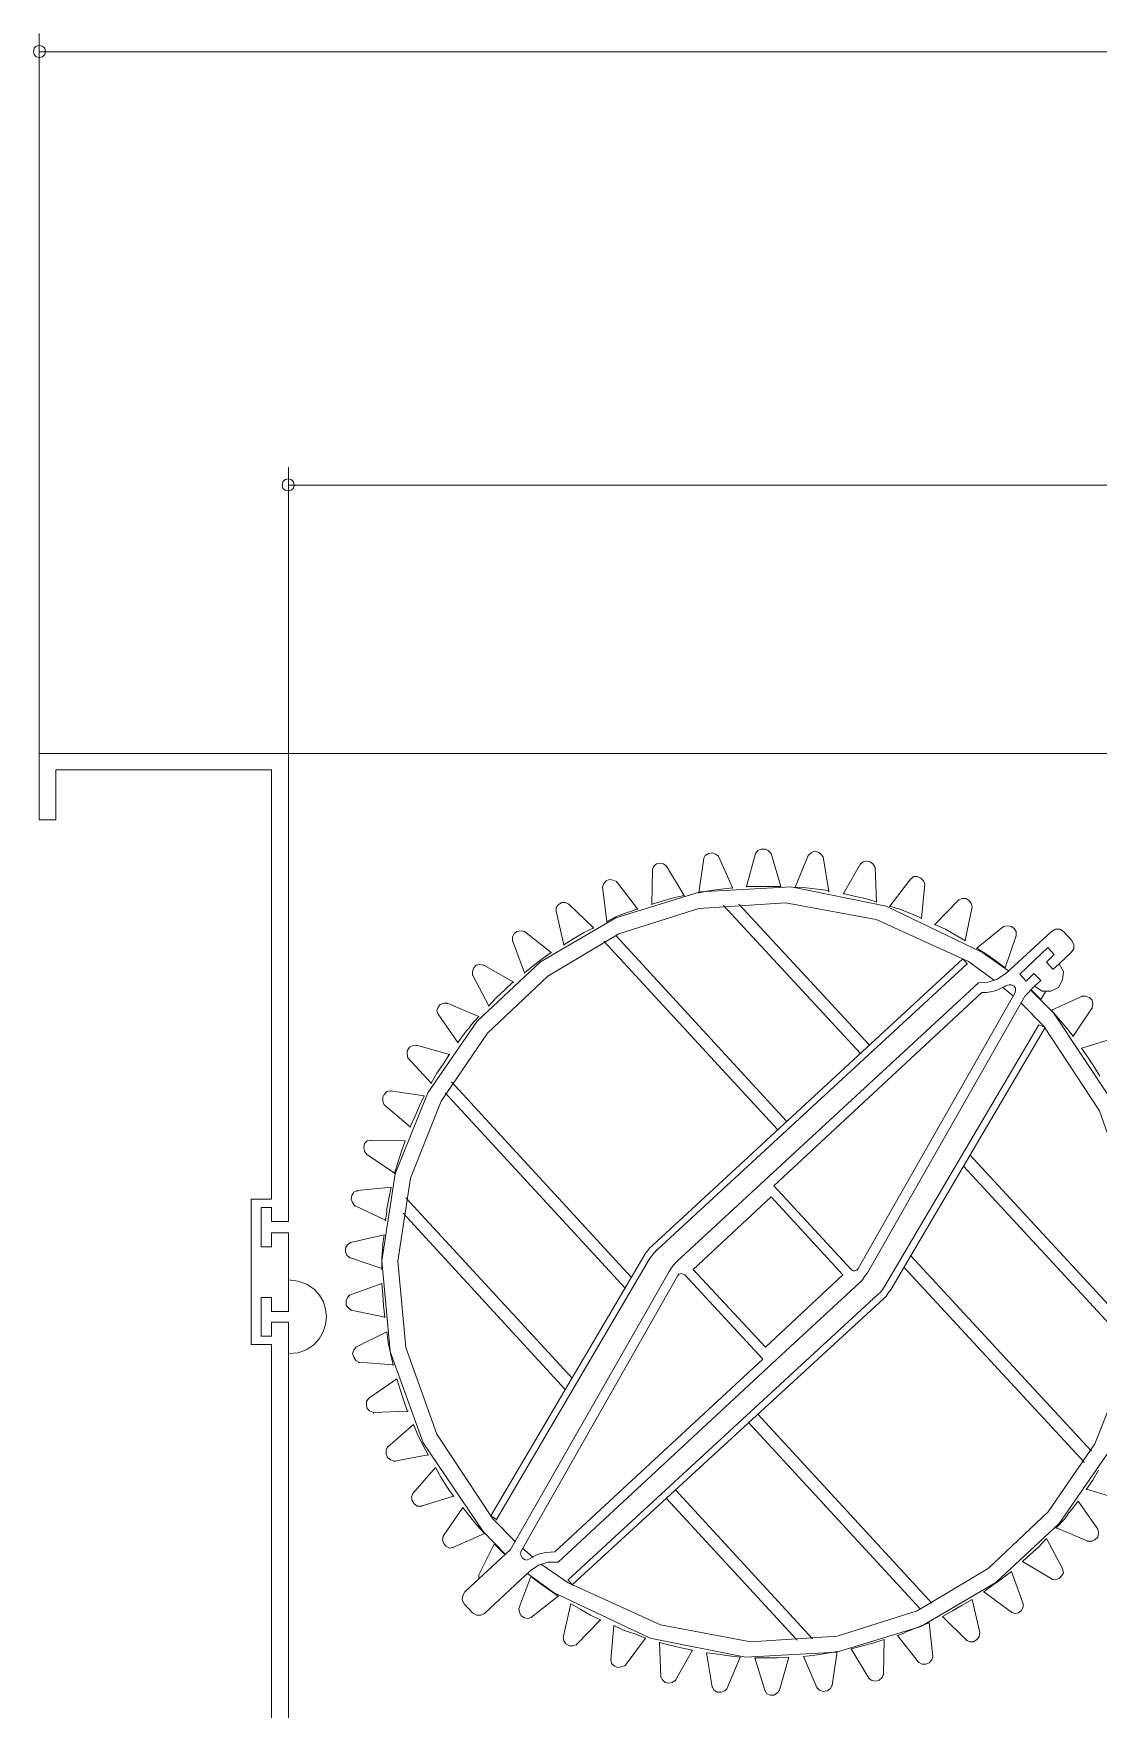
# Model space of a CAD drawing. Extents: x 0 to 248, y -13 to 117.
# Drawn here: x 18.3 to 66.1, y 33.5 to 108.7 of the extents above; entities that cross this region are included whole.
import ezdxf

# ---------------------------------------------------------------- set-up
doc = ezdxf.new("R2010")
doc.units = 0
doc.layers.add('GEOMETRY', color=7, linetype='Continuous')

msp = doc.modelspace()

# ---------------------------------------------------------------- linework, layer by layer
at = {"layer": 'GEOMETRY', "lineweight": 13}
for points in [[(18.584, 108.682), (18.584, 76.38)], [(232.916, 107.863), (18.584, 107.863)], [(29.771, 76.38), (29.771, 89.236)], [(29.771, 88.418), (221.76, 88.418)], [(18.584, 76.38), (29.772, 76.38)], [(18.584, 76.38), (18.584, 73.415)], [(29.771, 76.38), (29.771, 56.336)], [(29.772, 76.38), (221.76, 76.38)], [(19.34, 75.654), (29.016, 75.654)], [(19.34, 75.654), (19.34, 73.416)], [(29.015, 75.654), (29.015, 56.399)], [(18.584, 73.416), (19.34, 73.416)], [(46.16, 71.336), (46.287, 71.431)], [(46.287, 71.431), (46.444, 71.463), (46.601, 71.431), (46.726, 71.336)], [(48.397, 71.684), (48.175, 70.139)], [(48.397, 71.684), (48.397, 71.653)], [(48.46, 71.81), (48.398, 71.684)], [(48.46, 71.81), (48.619, 71.904)], [(48.619, 71.904), (48.775, 71.936), (48.933, 71.874)], [(48.933, 71.873), (49.058, 71.779)], [(49.059, 71.779), (49.69, 70.359)], [(49.059, 71.779), (49.059, 71.747)], [(50.729, 71.904), (50.319, 70.425)], [(50.824, 72.03), (50.729, 71.903)], [(50.729, 71.904), (50.729, 71.873)], [(50.824, 72.03), (50.981, 72.092)], [(50.981, 72.093), (51.17, 72.093), (51.296, 72.031)], [(51.296, 72.03), (51.423, 71.903)], [(51.422, 71.904), (51.863, 70.425)], [(51.422, 71.904), (51.422, 71.873)], [(53.092, 71.81), (52.494, 70.392)], [(53.218, 71.936), (53.092, 71.81)], [(53.092, 71.81), (53.092, 71.78)], [(53.218, 71.936), (53.376, 71.999), (53.534, 71.967), (53.66, 71.874)], [(53.66, 71.872), (53.754, 71.747)], [(53.754, 71.747), (54.007, 70.203)], [(53.755, 71.748), (53.755, 71.715)], [(55.426, 71.431), (54.668, 70.108)], [(55.426, 71.431), (55.551, 71.526)], [(55.426, 71.431), (55.426, 71.401)], [(55.551, 71.526), (55.709, 71.558), (55.867, 71.526)], [(55.867, 71.526), (55.993, 71.431)], [(55.993, 71.431), (56.087, 71.275)], [(44.017, 70.675), (43.921, 70.549)], [(44.016, 70.675), (44.174, 70.738), (44.331, 70.707), (44.49, 70.644)], [(46.095, 71.18), (46.065, 69.635)], [(46.16, 71.336), (46.096, 71.18)], [(46.097, 71.18), (46.097, 71.149)], [(46.726, 71.336), (47.515, 70.014)], [(46.727, 71.336), (46.727, 71.305)], [(56.087, 71.275), (56.15, 69.731)], [(56.087, 71.275), (56.087, 71.243)], [(57.694, 70.77), (56.748, 69.541)], [(57.694, 70.77), (57.821, 70.865)], [(57.694, 70.77), (57.694, 70.739)], [(57.821, 70.865), (57.977, 70.865), (58.135, 70.801)], [(58.135, 70.801), (58.26, 70.675)], [(58.26, 70.675), (58.323, 70.518)], [(62.075, 66.642), (60.909, 67.461), (56.583, 69.538), (52.323, 70.402), (48.243, 70.185), (44.459, 69.021), (41.083, 67.042), (38.23, 64.38), (36.015, 61.167), (34.552, 57.537), (33.954, 53.622), (34.337, 49.555), (35.815, 45.468), (38.502, 41.493), (39.51, 40.453)], [(43.859, 70.392), (44.047, 68.848)], [(43.922, 70.549), (43.86, 70.392)], [(43.86, 70.392), (43.86, 70.36)], [(44.489, 70.644), (45.434, 69.415)], [(44.49, 70.644), (44.49, 70.614)], [(46.539, 69.762), (47.043, 69.919)], [(47.043, 69.919), (47.516, 70.014)], [(47.516, 70.014), (47.516, 69.982)], [(48.176, 70.139), (48.681, 70.235)], [(48.177, 70.139), (48.177, 70.108)], [(48.681, 70.235), (49.184, 70.297)], [(49.184, 70.297), (49.689, 70.359)], [(49.69, 70.36), (49.69, 70.329)], [(51.865, 70.424), (50.32, 70.424)], [(50.32, 70.424), (50.32, 70.392)], [(51.865, 70.424), (51.865, 70.392)], [(52.495, 70.392), (52.999, 70.36)], [(52.495, 70.392), (52.495, 70.36)], [(52.999, 70.36), (53.503, 70.298)], [(53.503, 70.297), (53.976, 70.235), (54.007, 70.203)], [(54.007, 70.203), (54.007, 70.171)], [(54.669, 70.108), (55.142, 69.982)], [(54.669, 70.108), (54.669, 70.077)], [(55.141, 69.982), (55.645, 69.887)], [(58.324, 70.518), (58.167, 69.003)], [(58.325, 70.518), (58.325, 70.487)], [(61.445, 66.201), (60.279, 67.051), (56.133, 68.937), (52.066, 69.69), (48.185, 69.435), (44.594, 68.294), (41.399, 66.391), (38.704, 63.848), (36.615, 60.789), (35.237, 57.337), (34.676, 53.614), (35.036, 49.745), (36.424, 45.853), (38.943, 42.059), (39.951, 41.019)], [(41.874, 69.604), (41.779, 69.479)], [(41.779, 69.479), (41.779, 69.32), (42.126, 67.808)], [(41.78, 69.32), (41.78, 69.29)], [(41.874, 69.604), (42.032, 69.699)], [(42.032, 69.698), (42.189, 69.698), (42.346, 69.635)], [(42.346, 69.635), (43.45, 68.564)], [(42.347, 69.635), (42.347, 69.604)], [(44.49, 69.069), (44.963, 69.258)], [(44.963, 69.258), (45.057, 69.289)], [(45.088, 69.289), (45.435, 69.414)], [(45.435, 69.415), (45.435, 69.383)], [(46.065, 69.635), (46.539, 69.762)], [(46.065, 69.635), (46.065, 69.604)], [(49.28, 69.572), (55.426, 62.922)], [(49.973, 69.635), (55.833, 63.301)], [(55.646, 69.887), (56.151, 69.73)], [(56.15, 69.73), (56.15, 69.699)], [(56.749, 69.539), (57.222, 69.383)], [(56.749, 69.539), (56.749, 69.509)], [(57.221, 69.383), (57.725, 69.194)], [(57.725, 69.194), (58.166, 69.005)], [(59.837, 69.824), (58.767, 68.721)], [(59.837, 69.824), (59.996, 69.886), (60.153, 69.886), (60.31, 69.793)], [(59.837, 69.824), (59.837, 69.793)], [(60.436, 69.51), (60.121, 67.997)], [(60.31, 69.792), (60.404, 69.665), (60.436, 69.51)], [(60.436, 69.509), (60.436, 69.479)], [(40.014, 68.406), (40.203, 68.437), (40.362, 68.406)], [(43.009, 68.343), (43.451, 68.564)], [(43.45, 68.564), (43.45, 68.533)], [(44.047, 68.848), (44.047, 68.817)], [(44.048, 68.848), (44.489, 69.069)], [(64.533, 68.406), (64.375, 68.499), (64.185, 68.499), (63.997, 68.406), (61.949, 66.514), (61.571, 66.262), (61.161, 66.136), (60.72, 66.105), (47.2, 53.593)], [(58.167, 69.004), (58.167, 68.974)], [(58.765, 68.722), (59.239, 68.5)], [(58.766, 68.722), (58.766, 68.69)], [(59.239, 68.5), (59.679, 68.249)], [(60.657, 67.651), (61.855, 68.628)], [(61.854, 68.627), (61.854, 68.596)], [(61.855, 68.627), (62.043, 68.658), (62.201, 68.627), (62.327, 68.532)], [(62.327, 68.533), (62.421, 68.406), (62.421, 68.217)], [(39.888, 68.311), (39.826, 68.155)], [(39.826, 68.154), (39.826, 67.997), (40.361, 66.547)], [(39.826, 67.998), (39.826, 67.965)], [(39.888, 68.311), (40.014, 68.407)], [(40.362, 68.406), (41.558, 67.461)], [(40.362, 68.406), (40.362, 68.375)], [(42.126, 67.808), (42.567, 68.091)], [(42.126, 67.808), (42.126, 67.777)], [(42.567, 68.091), (43.008, 68.343)], [(43.922, 67.965), (51.706, 59.519)], [(44.458, 68.217), (52.116, 59.898)], [(59.679, 68.249), (60.12, 67.998)], [(60.121, 67.997), (60.121, 67.965)], [(62.421, 68.217), (61.917, 66.768)], [(62.422, 68.217), (62.422, 68.186)], [(62.579, 66.483), (63.84, 67.682)], [(63.84, 67.682), (64.124, 67.367)], [(64.88, 67.461), (65.006, 67.618), (65.006, 67.808), (64.912, 67.997), (64.533, 68.406)], [(38.187, 66.894), (38.344, 66.926), (38.534, 66.894), (39.857, 66.137)], [(40.74, 66.862), (41.149, 67.177)], [(41.149, 67.177), (41.558, 67.461)], [(41.559, 67.461), (41.559, 67.43)], [(46.096, 54.32), (60.027, 67.177)], [(46.318, 54.13), (60.215, 66.957)], [(60.026, 67.177), (60.214, 66.956)], [(60.027, 67.177), (60.027, 67.146)], [(60.215, 66.957), (60.215, 66.926)], [(60.657, 67.651), (61.098, 67.367)], [(60.657, 67.651), (60.657, 67.619)], [(61.098, 67.366), (61.507, 67.082)], [(61.508, 67.082), (61.917, 66.768)], [(63.777, 67.02), (64.124, 67.367)], [(63.777, 67.02), (64.06, 66.705)], [(64.059, 66.704), (64.343, 66.956)], [(64.312, 65.886), (64.501, 66.232), (64.533, 66.61), (64.343, 66.956)], [(64.343, 66.956), (64.879, 67.461)], [(38.091, 66.768), (38.029, 66.611)], [(38.029, 66.611), (38.029, 66.454), (38.754, 65.066), (39.101, 65.445)], [(38.029, 66.453), (38.029, 66.421)], [(38.092, 66.768), (38.188, 66.894)], [(38.533, 66.894), (38.533, 66.862)], [(40.362, 66.547), (40.74, 66.861)], [(40.362, 66.547), (40.362, 66.515)], [(61.917, 66.768), (61.917, 66.737)], [(62.579, 66.483), (62.863, 66.17)], [(62.863, 66.169), (63.21, 66.515)], [(63.21, 66.515), (63.524, 66.202)], [(63.241, 65.947), (63.523, 66.201)], [(39.101, 65.445), (39.479, 65.792)], [(39.479, 65.791), (39.857, 66.137)], [(39.857, 66.137), (39.857, 66.106)], [(40.487, 39.602), (41.653, 38.751), (46.001, 36.7), (50.272, 35.85), (54.355, 36.069), (58.136, 37.229), (61.505, 39.2), (64.348, 41.85), (66.554, 45.05), (68.01, 48.67), (68.604, 52.581), (68.223, 56.651), (66.756, 60.75), (64.091, 64.75), (63.083, 65.76)], [(51.548, 56.997), (60.876, 65.664), (61.083, 65.67), (61.257, 65.688), (61.403, 65.718), (61.526, 65.755), (61.629, 65.797), (61.719, 65.841), (61.798, 65.886), (61.872, 65.927), (61.945, 65.964), (62.021, 65.992), (62.105, 66.009), (62.2, 66.012), (62.326, 65.947)], [(62.359, 65.633), (55.331, 53.279), (55.267, 53.215)], [(55.392, 52.649), (55.518, 52.775), (55.615, 52.933), (55.677, 52.996), (55.741, 53.09), (62.831, 65.539)], [(62.295, 65.507), (61.823, 65.886)], [(62.327, 65.947), (62.389, 65.853), (62.389, 65.726), (62.359, 65.633)], [(62.832, 65.538), (63.241, 65.947), (63.588, 65.726), (63.966, 65.726), (64.311, 65.886)], [(63.083, 65.791), (63.178, 65.696)], [(63.177, 65.697), (63.525, 65.349)], [(63.745, 65.727), (63.524, 65.35)], [(63.998, 64.876), (65.385, 65.507)], [(65.384, 65.507), (65.541, 65.507), (65.698, 65.445)], [(65.384, 65.507), (65.384, 65.476)], [(65.699, 65.445), (65.825, 65.319), (65.856, 65.161), (65.825, 64.971)], [(36.579, 65.129), (36.484, 65.002), (36.421, 64.846)], [(36.421, 64.846), (36.484, 64.688), (37.367, 63.428)], [(36.485, 64.688), (36.485, 64.657)], [(36.58, 65.129), (36.738, 65.191), (36.895, 65.191), (38.313, 64.593)], [(36.895, 65.192), (36.895, 65.161)], [(38.754, 65.066), (38.754, 65.034)], [(41.118, 40.012), (42.315, 39.192), (46.454, 37.304), (50.514, 36.546), (54.389, 36.797), (57.974, 37.932), (61.165, 39.831), (63.856, 42.368), (65.944, 45.423), (67.322, 48.872), (67.887, 52.592), (67.533, 56.46), (66.156, 60.355), (63.651, 64.152), (62.642, 65.192)], [(63.524, 65.349), (63.524, 65.319)], [(63.997, 64.876), (63.997, 64.846)], [(63.997, 64.875), (64.312, 64.497)], [(65.825, 64.971), (64.974, 63.709)], [(65.826, 64.971), (65.826, 64.94)], [(37.809, 64.026), (37.651, 63.805)], [(37.966, 64.215), (37.84, 64.026)], [(38.312, 64.593), (37.965, 64.215)], [(38.312, 64.593), (38.312, 64.561)], [(63.429, 64.215), (56.558, 52.555)], [(63.713, 64.09), (56.813, 52.365)], [(63.429, 64.215), (63.713, 64.09)], [(63.429, 64.215), (63.429, 64.184)], [(63.713, 64.09), (63.713, 64.058)], [(64.312, 64.497), (64.66, 64.09)], [(64.66, 64.09), (64.974, 63.709)], [(35.192, 63.206), (35.098, 63.048)], [(35.193, 63.207), (35.32, 63.269)], [(35.32, 63.27), (35.507, 63.301), (36.989, 62.891)], [(35.507, 63.301), (35.507, 63.27)], [(37.651, 63.805), (37.367, 63.428)], [(37.367, 63.427), (37.367, 63.396)], [(64.975, 63.71), (64.975, 63.68)], [(65.352, 63.175), (66.833, 63.615), (66.991, 63.615), (67.149, 63.522)], [(65.352, 63.175), (65.635, 62.765)], [(65.352, 63.175), (65.352, 63.144)], [(35.098, 63.048), (35.098, 62.892), (35.128, 62.735)], [(35.129, 62.735), (36.17, 61.599)], [(35.129, 62.735), (35.129, 62.703)], [(36.705, 62.449), (36.421, 62.04)], [(36.989, 62.892), (36.705, 62.45)], [(36.989, 62.892), (36.989, 62.861)], [(65.635, 62.765), (65.918, 62.325)], [(36.421, 62.04), (36.17, 61.599)], [(37.084, 61.661), (45.151, 52.901)], [(65.919, 62.324), (66.171, 61.914)], [(34.058, 61.096), (33.995, 60.938)], [(33.996, 60.938), (33.996, 60.78)], [(34.058, 61.094), (34.183, 61.22)], [(34.183, 61.22), (34.342, 61.252), (35.855, 61.032)], [(34.341, 61.252), (34.341, 61.22)], [(35.854, 61.031), (35.633, 60.558)], [(35.854, 61.031), (35.854, 61)], [(36.17, 61.599), (36.17, 61.568)], [(36.799, 61.158), (44.868, 52.397)], [(33.996, 60.779), (34.058, 60.622)], [(34.058, 60.621), (35.224, 59.644)], [(34.059, 60.621), (34.059, 60.591)], [(35.634, 60.559), (35.446, 60.085)], [(35.445, 60.085), (35.224, 59.645)], [(35.224, 59.645), (35.224, 59.614)], [(33.174, 58.889), (33.145, 58.732), (33.174, 58.541), (33.271, 58.415)], [(33.301, 59.015), (33.174, 58.889)], [(33.301, 59.015), (33.459, 59.047), (35.003, 59.015)], [(33.46, 59.047), (33.46, 59.015)], [(35.004, 59.015), (34.846, 58.541)], [(35.004, 59.015), (35.004, 58.983)], [(33.27, 58.416), (33.27, 58.385)], [(33.271, 58.416), (34.531, 57.565)], [(34.688, 58.069), (34.531, 57.566)], [(34.845, 58.541), (34.688, 58.068)], [(60.341, 58.385), (67.653, 50.475)], [(34.531, 57.566), (34.531, 57.534)], [(60.058, 57.881), (67.527, 49.781)], [(28.101, 56.399), (29.015, 56.399)], [(28.101, 56.399), (28.101, 49.876)], [(32.608, 56.557), (32.577, 56.399)], [(32.577, 56.399), (32.639, 56.242)], [(32.703, 56.715), (32.608, 56.557)], [(34.373, 56.935), (32.861, 56.778), (32.704, 56.714)], [(32.861, 56.778), (32.861, 56.747)], [(34.279, 56.431), (34.183, 55.958)], [(34.373, 56.936), (34.279, 56.431)], [(34.373, 56.935), (34.373, 56.903)], [(35.035, 56.462), (42.504, 48.363)], [(47.923, 53.247), (51.422, 56.493)], [(51.422, 56.493), (54.637, 52.995)], [(51.548, 56.997), (55.014, 53.247)], [(28.543, 56.021), (29.016, 56.021)], [(28.543, 56.021), (28.543, 54.256)], [(29.015, 56.021), (29.015, 55.391)], [(29.772, 56.336), (29.772, 55.391)], [(32.639, 56.241), (32.734, 56.115)], [(32.735, 56.115), (34.121, 55.454)], [(32.735, 56.115), (32.735, 56.084)], [(34.183, 55.958), (34.183, 55.832), (34.121, 55.454)], [(34.909, 55.77), (42.189, 47.859)], [(35.32, 56.147), (35.32, 56.116)], [(29.015, 55.391), (29.772, 55.391)], [(29.015, 54.886), (29.772, 54.886)], [(29.015, 54.886), (29.015, 54.256)], [(29.772, 54.886), (29.772, 51.358)], [(34.121, 55.454), (34.121, 55.422)], [(28.543, 54.256), (29.016, 54.256)], [(32.419, 54.352), (32.325, 54.194)], [(32.325, 54.194), (32.325, 54.036)], [(34.058, 54.791), (32.545, 54.445), (32.419, 54.351)], [(32.546, 54.446), (32.546, 54.415)], [(33.996, 54.288), (33.963, 53.783)], [(34.057, 54.792), (33.995, 54.288)], [(34.058, 54.791), (34.058, 54.76)], [(46.096, 54.32), (45.97, 54.194), (45.844, 54.036)], [(46.096, 54.32), (46.096, 54.289)], [(46.317, 54.13), (46.192, 54.004)], [(46.316, 54.13), (46.316, 54.099)], [(32.325, 54.035), (32.387, 53.879)], [(32.387, 53.879), (32.513, 53.783), (33.963, 53.279)], [(32.513, 53.783), (32.513, 53.752)], [(33.963, 53.783), (33.963, 53.279)], [(45.75, 53.909), (38.848, 42.186)], [(46.065, 53.847), (45.97, 53.72), (39.101, 42.029)], [(47.2, 53.594), (47.042, 53.437), (46.948, 53.311), (46.852, 53.154), (39.731, 40.673)], [(45.844, 54.035), (45.749, 53.909)], [(45.75, 53.909), (45.75, 53.879)], [(45.97, 53.72), (45.97, 53.69)], [(46.192, 54.004), (46.065, 53.847)], [(57.694, 53.847), (65.793, 45.084)], [(29.771, 49.467), (30.212, 49.498), (30.591, 49.65), (30.903, 49.866), (31.148, 50.133), (31.324, 50.438), (31.431, 50.768), (31.469, 51.111), (31.437, 51.454), (31.335, 51.784), (31.162, 52.087), (30.917, 52.352), (30.601, 52.565), (30.212, 52.713), (29.771, 52.775)], [(33.964, 53.279), (33.964, 53.247)], [(40.266, 40.296), (40.204, 40.391), (40.171, 40.484), (40.204, 40.611), (47.231, 52.964), (47.294, 53.027)], [(45.151, 52.902), (45.151, 52.87)], [(47.295, 53.028), (47.389, 53.059), (47.482, 53.028), (47.546, 52.996)], [(47.546, 52.995), (51.045, 49.214)], [(47.923, 53.247), (51.17, 49.75)], [(51.171, 49.75), (54.638, 52.995)], [(51.674, 49.214), (55.392, 52.649)], [(55.267, 53.215), (55.172, 53.185), (55.109, 53.185), (55.014, 53.247)], [(57.379, 53.342), (65.479, 44.58)], [(28.543, 51.987), (29.016, 51.987)], [(28.543, 51.987), (28.543, 50.254)], [(29.015, 51.987), (29.015, 51.358)], [(32.419, 51.988), (32.357, 51.831)], [(32.42, 51.987), (32.514, 52.083)], [(32.513, 52.082), (33.963, 52.617)], [(32.513, 52.082), (32.513, 52.051)], [(33.963, 52.618), (33.996, 52.113)], [(33.964, 52.618), (33.964, 52.586)], [(33.996, 52.113), (34.026, 51.609)], [(42.316, 39.318), (56.212, 52.114)], [(42.504, 39.097), (56.465, 51.924)], [(44.868, 52.397), (44.868, 52.366)], [(56.339, 52.238), (56.213, 52.113)], [(56.213, 52.113), (56.213, 52.082)], [(56.558, 52.555), (56.464, 52.398), (56.338, 52.239)], [(56.686, 52.207), (56.59, 52.051), (56.464, 51.924)], [(56.465, 51.924), (56.465, 51.893)], [(56.558, 52.554), (56.558, 52.524)], [(56.812, 52.365), (56.686, 52.207)], [(56.811, 52.365), (56.811, 52.334)], [(29.015, 51.358), (29.772, 51.358)], [(32.356, 51.83), (32.356, 51.641), (32.451, 51.514)], [(32.451, 51.514), (32.578, 51.419), (34.09, 51.105)], [(32.577, 51.419), (32.577, 51.389)], [(34.026, 51.61), (34.089, 51.105)], [(29.015, 50.884), (29.772, 50.884)], [(29.015, 50.884), (29.015, 50.253)], [(29.772, 50.884), (29.772, 49.94)], [(32.797, 49.75), (34.183, 50.442)], [(34.09, 51.105), (34.09, 51.074)], [(34.183, 50.444), (34.246, 49.971)], [(34.183, 50.443), (34.183, 50.413)], [(28.101, 49.876), (29.015, 49.876)], [(28.543, 50.253), (29.016, 50.253)], [(29.015, 49.876), (29.015, 30.62)], [(29.771, 49.94), (29.771, 29.864)], [(32.703, 49.623), (32.64, 49.467), (32.703, 49.309)], [(32.797, 49.75), (32.703, 49.623)], [(32.797, 49.75), (32.797, 49.718)], [(34.247, 49.971), (34.341, 49.467)], [(32.703, 49.309), (32.797, 49.151)], [(32.797, 49.151), (32.923, 49.088), (34.467, 48.962)], [(32.923, 49.087), (32.923, 49.057)], [(34.341, 49.467), (34.468, 48.963)], [(34.467, 48.963), (34.467, 48.931)], [(38.029, 37.836), (38.217, 37.742), (38.407, 37.742), (38.564, 37.805), (40.613, 39.727), (40.992, 39.98), (41.4, 40.107), (41.874, 40.107), (51.675, 49.214)], [(51.045, 49.214), (41.716, 40.578), (41.307, 40.547), (40.929, 40.452)], [(33.365, 47.448), (34.626, 48.332)], [(34.625, 48.331), (34.783, 47.858)], [(34.626, 48.332), (34.626, 48.299)], [(33.365, 47.448), (33.269, 47.322)], [(33.365, 47.448), (33.365, 47.418)], [(34.783, 47.859), (34.94, 47.354)], [(33.269, 47.322), (33.269, 47.165), (33.301, 47.007), (33.427, 46.882)], [(35.13, 46.882), (33.585, 46.819), (33.429, 46.882)], [(33.585, 46.819), (33.585, 46.787)], [(34.94, 47.354), (35.097, 46.914), (35.128, 46.882)], [(35.129, 46.882), (35.129, 46.85)], [(50.824, 46.756), (58.64, 38.278)], [(50.824, 46.756), (50.824, 46.724)], [(34.216, 45.274), (35.382, 46.284)], [(35.382, 46.283), (35.57, 45.809)], [(35.382, 46.283), (35.382, 46.251)], [(50.414, 46.376), (58.103, 38.026)], [(34.216, 45.275), (34.154, 45.118), (34.154, 44.96), (34.216, 44.802)], [(34.216, 45.275), (34.216, 45.244)], [(35.571, 45.81), (35.792, 45.371)], [(35.792, 45.37), (36.043, 44.928)], [(34.216, 44.801), (34.343, 44.707), (34.531, 44.645)], [(34.531, 44.645), (36.044, 44.928)], [(34.531, 44.645), (34.531, 44.613)], [(35.349, 43.194), (36.359, 44.362), (36.611, 43.92)], [(36.044, 44.928), (36.044, 44.897)], [(36.359, 44.36), (36.359, 44.33)], [(36.611, 43.919), (36.893, 43.479)], [(65.856, 43.793), (65.573, 43.383)], [(66.109, 44.235), (65.856, 43.794)], [(35.349, 43.194), (35.287, 43.038), (35.319, 42.881), (35.412, 42.723)], [(35.35, 43.194), (35.35, 43.164)], [(35.728, 42.627), (37.178, 43.068)], [(36.894, 43.479), (37.177, 43.069)], [(37.178, 43.069), (37.178, 43.037)], [(46.726, 42.974), (52.588, 36.609)], [(46.726, 42.974), (46.726, 42.943)], [(47.136, 43.353), (53.282, 36.671)], [(65.573, 43.383), (65.573, 43.353)], [(65.574, 43.383), (67.053, 42.943)], [(35.414, 42.723), (35.54, 42.627), (35.728, 42.627)], [(35.727, 42.627), (35.727, 42.596)], [(36.705, 41.272), (37.588, 42.564), (37.903, 42.154)], [(37.588, 42.564), (37.588, 42.534)], [(37.903, 42.154), (38.217, 41.777)], [(38.848, 42.187), (39.1, 42.029)], [(38.848, 42.187), (38.848, 42.154)], [(64.721, 42.218), (64.564, 42.029)], [(64.721, 42.248), (64.721, 42.218)], [(64.88, 42.438), (64.722, 42.249)], [(66.077, 41.587), (65.195, 42.848), (64.88, 42.438)], [(65.195, 42.848), (65.195, 42.817)], [(37.147, 40.768), (38.565, 41.398)], [(38.217, 41.777), (38.564, 41.398)], [(38.564, 41.398), (38.564, 41.368)], [(39.1, 42.029), (39.1, 41.998)], [(64.564, 42.029), (64.217, 41.651)], [(64.217, 41.651), (64.217, 41.619)], [(64.218, 41.651), (65.635, 41.052)], [(66.077, 41.587), (66.109, 41.43), (66.077, 41.241)], [(66.077, 41.587), (66.077, 41.557)], [(36.673, 41.114), (36.736, 40.956), (36.831, 40.831)], [(36.705, 41.272), (36.674, 41.115)], [(36.706, 41.272), (36.706, 41.241)], [(36.832, 40.832), (36.989, 40.736)], [(36.989, 40.737), (37.147, 40.768)], [(37.146, 40.768), (37.146, 40.737)], [(37.681, 38.781), (39.73, 40.673)], [(39.005, 40.926), (38.312, 39.539)], [(39.005, 40.926), (39.005, 40.893)], [(39.007, 40.926), (39.384, 40.547)], [(40.266, 40.737), (40.74, 40.327)], [(63.051, 40.452), (63.429, 40.799)], [(64.502, 39.822), (63.776, 41.177), (63.43, 40.799)], [(63.777, 41.178), (63.777, 41.147)], [(65.635, 41.052), (65.635, 41.02)], [(65.952, 41.113), (65.826, 41.051), (65.636, 41.051)], [(66.077, 41.241), (65.951, 41.114)], [(39.384, 40.547), (39.478, 40.452)], [(40.928, 40.452), (40.581, 40.264), (40.455, 40.2), (40.362, 40.231), (40.266, 40.296)], [(63.051, 40.452), (62.704, 40.137), (64.029, 39.349)], [(62.705, 40.137), (62.705, 40.107)], [(38.311, 39.54), (38.311, 39.508)], [(38.312, 39.539), (38.312, 39.381)], [(38.312, 39.381), (38.312, 39.35)], [(40.643, 39.476), (40.109, 38.027)], [(40.644, 39.476), (41.054, 39.161)], [(40.644, 39.476), (40.644, 39.444)], [(41.054, 39.16), (41.464, 38.877)], [(42.314, 39.318), (42.314, 39.287)], [(42.315, 39.319), (42.503, 39.098)], [(42.504, 39.097), (42.504, 39.067)], [(60.971, 38.781), (61.381, 39.096)], [(61.382, 39.097), (61.791, 39.381)], [(61.791, 39.381), (62.201, 39.696)], [(62.201, 39.696), (62.737, 38.246)], [(62.201, 39.696), (62.201, 39.664)], [(64.343, 39.381), (64.187, 39.318), (64.029, 39.35)], [(64.029, 39.35), (64.029, 39.318)], [(64.343, 39.381), (64.47, 39.507)], [(64.533, 39.633), (64.47, 39.508)], [(64.502, 39.822), (64.533, 39.633)], [(64.502, 39.822), (64.502, 39.791)], [(37.681, 38.781), (37.587, 38.624), (37.556, 38.403), (37.651, 38.246), (38.029, 37.837)], [(40.676, 37.648), (41.873, 38.594)], [(41.465, 38.877), (41.874, 38.594)], [(41.874, 38.594), (41.874, 38.562)], [(59.996, 38.184), (60.436, 38.436)], [(60.435, 38.436), (60.783, 36.956)], [(60.435, 38.436), (60.435, 38.405)], [(60.971, 38.781), (62.2, 37.868)], [(60.971, 38.781), (60.971, 38.751)], [(40.109, 38.027), (40.139, 37.869), (40.204, 37.712)], [(40.109, 38.027), (40.109, 37.995)], [(40.204, 37.711), (40.362, 37.615)], [(40.676, 37.648), (40.518, 37.586), (40.362, 37.616)], [(40.676, 37.648), (40.676, 37.616)], [(42.441, 38.246), (42.094, 36.734)], [(42.441, 38.246), (42.882, 37.994)], [(42.441, 38.246), (42.441, 38.215)], [(42.883, 37.994), (43.324, 37.742)], [(43.324, 37.742), (43.764, 37.521)], [(59.113, 37.68), (59.553, 37.931)], [(59.113, 37.68), (60.183, 36.608)], [(59.113, 37.68), (59.113, 37.648)], [(59.553, 37.931), (59.995, 38.184)], [(62.201, 37.868), (62.359, 37.805), (62.516, 37.837)], [(62.201, 37.868), (62.201, 37.837)], [(62.516, 37.837), (62.642, 37.931)], [(62.737, 38.09), (62.642, 37.932)], [(62.737, 38.246), (62.737, 38.09)], [(62.737, 38.246), (62.737, 38.215)], [(43.764, 37.522), (42.693, 36.419)], [(43.764, 37.522), (43.764, 37.491)], [(44.364, 37.27), (44.238, 35.726)], [(44.364, 37.27), (44.837, 37.049)], [(44.364, 37.27), (44.364, 37.239)], [(44.837, 37.049), (45.309, 36.892)], [(45.308, 36.892), (45.782, 36.704)], [(57.095, 36.829), (57.473, 36.955)], [(57.473, 36.986), (57.569, 37.019)], [(57.569, 37.019), (58.041, 37.207)], [(58.041, 37.207), (58.514, 37.395)], [(58.513, 37.396), (58.67, 35.883)], [(58.513, 37.396), (58.513, 37.365)], [(60.783, 36.955), (60.751, 36.765)], [(60.783, 36.955), (60.783, 36.923)], [(42.094, 36.735), (42.125, 36.577)], [(42.094, 36.735), (42.094, 36.704)], [(42.126, 36.576), (42.22, 36.45)], [(42.22, 36.45), (42.378, 36.355)], [(42.379, 36.356), (42.536, 36.356)], [(42.536, 36.356), (42.694, 36.419)], [(42.694, 36.419), (42.694, 36.387)], [(45.782, 36.703), (44.868, 35.474)], [(45.782, 36.703), (45.782, 36.671)], [(46.412, 36.514), (46.474, 34.969)], [(46.412, 36.514), (46.885, 36.387)], [(46.412, 36.514), (46.412, 36.482)], [(46.884, 36.387), (47.389, 36.262)], [(47.892, 36.168), (47.136, 34.813)], [(47.389, 36.262), (47.892, 36.166)], [(47.892, 36.166), (47.892, 36.135)], [(53.882, 36.009), (54.384, 36.104)], [(54.384, 36.104), (54.163, 34.592)], [(54.384, 36.104), (54.384, 36.073)], [(55.014, 36.231), (55.803, 34.908)], [(55.015, 36.231), (55.52, 36.356)], [(55.015, 36.231), (55.015, 36.199)], [(55.52, 36.356), (55.993, 36.482)], [(55.993, 36.482), (56.497, 36.64)], [(56.497, 36.64), (56.465, 35.096)], [(56.497, 36.64), (56.497, 36.609)], [(57.094, 36.829), (58.039, 35.631)], [(57.095, 36.829), (57.095, 36.798)], [(60.183, 36.609), (60.183, 36.577)], [(60.183, 36.608), (60.341, 36.546), (60.499, 36.546)], [(60.5, 36.545), (60.657, 36.64)], [(60.751, 36.765), (60.657, 36.64)], [(44.238, 35.726), (44.269, 35.569)], [(44.238, 35.725), (44.238, 35.694)], [(44.269, 35.569), (44.395, 35.443)], [(44.395, 35.443), (44.552, 35.38), (44.709, 35.411)], [(44.71, 35.41), (44.868, 35.473)], [(44.868, 35.474), (44.868, 35.443)], [(48.523, 36.041), (48.523, 36.009)], [(48.523, 36.04), (48.775, 34.527)], [(48.524, 36.041), (48.554, 36.041), (49.029, 35.979)], [(49.029, 35.979), (49.533, 35.915)], [(50.037, 35.852), (49.437, 34.434)], [(49.533, 35.915), (50.037, 35.852)], [(50.037, 35.852), (50.037, 35.82)], [(50.698, 35.82), (51.139, 34.372)], [(50.698, 35.82), (50.698, 35.79)], [(50.699, 35.82), (51.707, 35.82)], [(51.707, 35.82), (52.211, 35.852)], [(52.21, 35.852), (51.801, 34.372)], [(52.211, 35.852), (52.211, 35.82)], [(52.872, 35.883), (53.471, 34.496)], [(52.873, 35.883), (53.377, 35.946)], [(52.873, 35.883), (52.873, 35.852)], [(53.377, 35.946), (53.882, 36.008)], [(58.041, 35.631), (58.199, 35.537)], [(58.041, 35.631), (58.041, 35.598)], [(58.513, 35.598), (58.357, 35.537), (58.199, 35.537)], [(58.639, 35.726), (58.513, 35.6)], [(58.671, 35.883), (58.64, 35.726)], [(58.671, 35.883), (58.671, 35.852)], [(46.474, 34.969), (46.537, 34.843)], [(46.474, 34.969), (46.474, 34.937)], [(46.539, 34.843), (46.665, 34.718)], [(46.665, 34.718), (46.822, 34.686), (46.98, 34.718)], [(46.98, 34.718), (47.136, 34.812)], [(47.136, 34.812), (47.136, 34.781)], [(54.164, 34.592), (54.07, 34.434)], [(54.165, 34.591), (54.165, 34.559)], [(55.803, 34.907), (55.929, 34.811)], [(55.803, 34.907), (55.803, 34.875)], [(55.929, 34.812), (56.086, 34.781)], [(56.087, 34.78), (56.277, 34.811)], [(56.277, 34.812), (56.403, 34.937)], [(56.465, 35.096), (56.403, 34.938)], [(56.465, 35.096), (56.465, 35.064)], [(48.775, 34.528), (48.87, 34.372)], [(48.776, 34.528), (48.776, 34.497)], [(48.871, 34.37), (48.997, 34.275)], [(49.342, 34.338), (49.184, 34.276), (48.996, 34.276)], [(49.437, 34.434), (49.342, 34.34)], [(49.436, 34.434), (49.436, 34.402)], [(51.139, 34.371), (51.234, 34.213)], [(51.139, 34.37), (51.139, 34.338)], [(51.234, 34.213), (51.391, 34.151), (51.548, 34.151)], [(51.548, 34.151), (51.706, 34.245)], [(51.801, 34.371), (51.706, 34.244)], [(51.801, 34.37), (51.801, 34.338)], [(53.47, 34.496), (53.47, 34.465)], [(53.471, 34.496), (53.597, 34.37)], [(53.597, 34.37), (53.755, 34.308), (53.944, 34.338)], [(53.944, 34.338), (54.071, 34.434)]]:
    msp.add_lwpolyline(points, dxfattribs=at)
for points in [[(18.584, 107.611), (18.742, 107.643), (18.836, 107.737), (18.868, 107.864), (18.836, 108.021), (18.742, 108.116), (18.584, 108.147), (18.458, 108.116), (18.364, 108.021), (18.332, 107.864), (18.364, 107.737), (18.458, 107.643), (18.584, 107.611)], [(29.771, 88.166), (29.897, 88.197), (29.993, 88.291), (30.024, 88.418), (29.993, 88.575), (29.897, 88.67), (29.771, 88.701), (29.615, 88.67), (29.519, 88.575), (29.489, 88.418), (29.519, 88.291), (29.615, 88.197), (29.771, 88.166)]]:
    msp.add_lwpolyline(points, close=True, dxfattribs=at)

doc.saveas('drawing.dxf')
